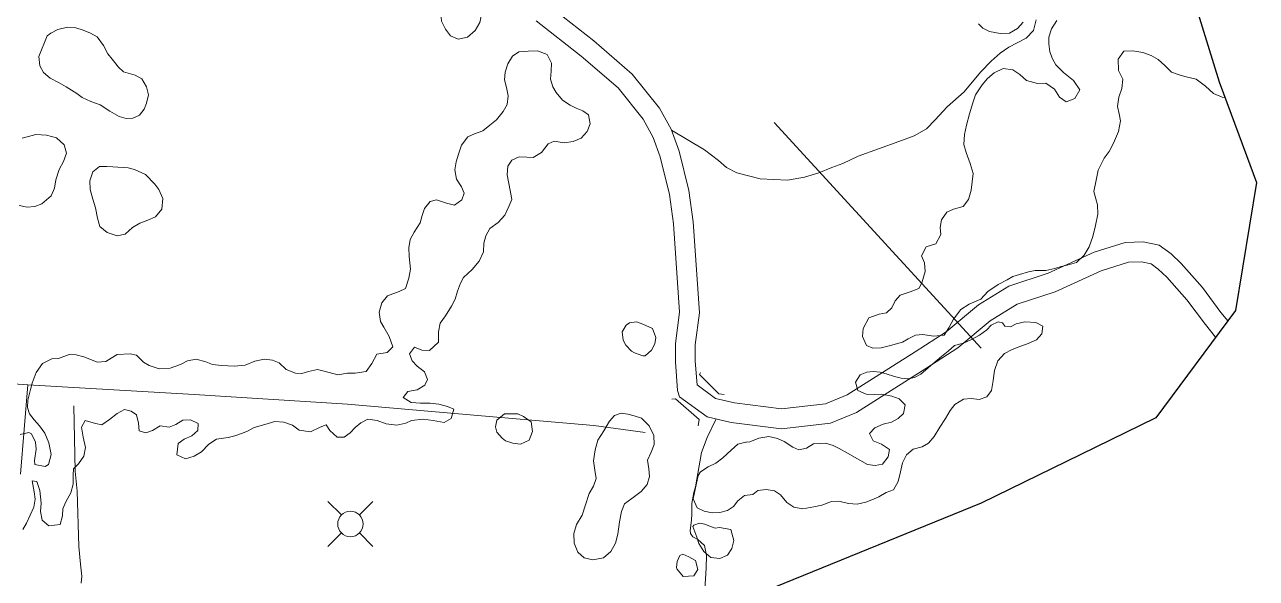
# Model space of a CAD drawing. Header units: metres. Extents: x 4652992 to 4879070, y 2074171 to 2309877.
# Drawn here: x 4654327.2 to 4654520.7, y 2309662.4 to 2309749.5 of the extents above; entities that cross this region are included whole.
import ezdxf

# ---------------------------------------------------------------- set-up
doc = ezdxf.new("R2010")
doc.units = ezdxf.units.M
doc.header["$MEASUREMENT"] = 0
doc.linetypes.add('DGN Style 3', pattern=[92.779933, 66.271381, -26.508552])
for name, color, linetype, lineweight in [('Level 13', 2, 'Continuous', 0), ('Level 15', 2, 'Continuous', 0), ('Level 20', 30, 'DGN Style 3', 0), ('Level 37', 3, 'Continuous', 0), ('Level 40', 1, 'Continuous', 0), ('Level 47', 6, 'Continuous', 0), ('Level 53', 5, 'Continuous', 0)]:
    doc.layers.add(name, color=color, linetype=linetype, lineweight=lineweight)
doc.layers.add('Limite', color=38, linetype='Continuous', lineweight=0, plot=False)

# ---------------------------------------------------------------- blocks, each defined once
blk = doc.blocks.new('MOLINO')
at = {"layer": 'Level 13'}
for p, q in [((-1.411425, 1.416938, -0.000029), (-3.52867, 3.542484, -0.000029)), ((3.542516, 3.52865, -0.000029), (1.41697, 1.411405, -0.000029)), ((-1.416958, -1.411457, -0.000029), (-3.542504, -3.528702, -0.000029)), ((3.528682, -3.542536, -0.000029), (1.411437, -1.41699, -0.000029))]:
    blk.add_line(p, q, dxfattribs=at)
blk.add_arc((0.000006, -0.000026, -0.000029), 2, 0, 359.999994, dxfattribs=at)

msp = doc.modelspace()

# ---------------------------------------------------------------- linework, layer by layer
at = {"layer": 'Level 15'}
msp.add_line((4654477.489598, 2309698.634123, 1279.075761), (4654444.982101, 2309734.11739, 1273.400761), dxfattribs=at)
at = {"layer": 'Level 20', "linetype": 'Continuous'}
for points in [[(4654428.850941, 2309732.889685, 1273.197248), (4654434.056062, 2309729.787678, 1272.959748), (4654436.245482, 2309728.146494, 1272.409748), (4654437.514416, 2309727.010751, 1271.922248), (4654439.130894, 2309726.177438, 1271.559748), (4654442.756409, 2309725.222897, 1271.197248), (4654447.092281, 2309725.049811, 1270.747248), (4654449.75377, 2309725.484155, 1270.522248), (4654451.979952, 2309726.209982, 1270.184748), (4654454.016247, 2309727.014309, 1269.784748), (4654455.776588, 2309727.678435, 1269.584748), (4654458.167666, 2309728.813428, 1269.472248), (4654464.579082, 2309731.119187, 1269.259748), (4654466.996737, 2309732.006756, 1269.147248), (4654468.92921, 2309733.108284, 1269.047248), (4654470.285574, 2309734.537197, 1268.872248), (4654472.181746, 2309736.550405, 1268.822248), (4654474.806823, 2309738.949287, 1268.797248), (4654477.394014, 2309742.019608, 1268.472248), (4654479.062523, 2309743.729897, 1268.172248), (4654480.474417, 2309745.024328, 1268.097248), (4654481.827612, 2309745.972755, 1267.909748), (4654484.587158, 2309747.374764, 1267.059748), (4654485.709412, 2309748.592644, 1266.659748), (4654486.164628, 2309750.251338, 1266.434748)], [(4654334.982241, 2309689.531129, 1285.889961), (4654335.159123, 2309679.275989, 1285.927461), (4654335.47494, 2309676.135456, 1285.989961), (4654335.72867, 2309667.449629, 1286.089961), (4654336.011613, 2309664.641133, 1286.102461), (4654336.202395, 2309662.73883, 1286.139961), (4654336.127885, 2309661.639704, 1286.177461)], [(4654435.850221, 2309687.481424, 1269.223471), (4654434.434481, 2309684.549099, 1269.535971), (4654433.579091, 2309682.214176, 1269.842221), (4654432.614797, 2309676.811929, 1270.229721), (4654432.382185, 2309675.90523, 1270.329721), (4654432.059165, 2309674.176348, 1270.529721), (4654432.062582, 2309672.545413, 1270.642221), (4654431.992394, 2309671.567145, 1270.742221), (4654431.790566, 2309669.958317, 1271.017221), (4654431.815671, 2309669.468938, 1271.104721), (4654432.222982, 2309668.942552, 1271.217221), (4654432.985012, 2309668.506907, 1271.317221), (4654434.012941, 2309667.580905, 1271.529721), (4654434.363808, 2309666.012377, 1271.792221), (4654434.315546, 2309664.062558, 1272.317221), (4654434.190502, 2309662.283235, 1272.579721), (4654434.009013, 2309659.461769, 1272.967221), (4654433.892032, 2309657.831323, 1273.329721), (4654433.909357, 2309656.488015, 1273.757092)]]:
    msp.add_polyline3d(points, dxfattribs=at)
at = {"layer": 'Level 37'}
for points in [[(4654295.473471, 2309694.128493, 1290.802461), (4654295.505275, 2309695.061132, 1290.802461), (4654319.389996, 2309693.416354, 1289.427461), (4654327.756215, 2309692.843419, 1288.064961), (4654326.594657, 2309678.805216, 1288.677461)], [(4654327.756215, 2309692.843419, 1288.277461), (4654353.880987, 2309691.311732, 1282.677461), (4654377.960744, 2309689.829875, 1277.152461), (4654400.213975, 2309687.871037, 1274.277461), (4654416.665742, 2309686.447857, 1273.527461), (4654424.730711, 2309685.335559, 1272.127461)]]:
    msp.add_polyline3d(points, dxfattribs=at)
at = {"layer": 'Level 40', "color": 3}
for points in [[(4654396.183752, 2309753.700496, 1282.644511), (4654397.435312, 2309753.143276, 1282.557011), (4654398.560489, 2309752.439802, 1282.382011), (4654398.977357, 2309751.05429, 1282.232011), (4654398.746658, 2309749.804204, 1282.207011), (4654398.014036, 2309748.563148, 1282.207011), (4654396.794496, 2309747.505787, 1282.207011), (4654395.321545, 2309747.197276, 1282.207011), (4654394.146377, 2309747.705262, 1282.207011), (4654393.351081, 2309748.77082, 1282.207011), (4654392.731438, 2309750.059311, 1282.207011), (4654392.634422, 2309751.303742, 1282.207011), (4654392.82227, 2309752.386267, 1282.194511), (4654393.2543, 2309753.495755, 1282.182011), (4654394.442386, 2309753.966172, 1282.182011), (4654395.161368, 2309754.110015, 1282.169511), (4654396.183752, 2309753.700496, 1282.644511)], [(4654515.82682, 2309738.024009, 1276.406768), (4654515.34197, 2309738.063387, 1276.332011), (4654513.986837, 2309738.677066, 1276.069511), (4654512.740596, 2309739.828564, 1275.694511), (4654511.263485, 2309740.890125, 1275.282011), (4654509.732218, 2309741.280827, 1275.044511), (4654508.757776, 2309741.529455, 1274.932011), (4654507.401698, 2309742.0243, 1274.844511), (4654506.363794, 2309743.063104, 1274.932011), (4654505.297104, 2309743.990178, 1274.994511), (4654504.221328, 2309744.651653, 1275.044511), (4654502.878699, 2309745.08353, 1275.119511), (4654501.353684, 2309745.38333, 1275.232011), (4654499.9372, 2309745.298217, 1275.494511), (4654499.027747, 2309744.071602, 1275.794511), (4654499.097098, 2309742.267792, 1276.357011), (4654499.755839, 2309740.908972, 1276.619511), (4654499.618743, 2309739.455522, 1276.932011), (4654499.119712, 2309738.09442, 1277.282011), (4654498.912541, 2309736.599314, 1277.807011), (4654499.18245, 2309735.458778, 1278.182011), (4654499.368835, 2309734.339552, 1278.444511), (4654499.055606, 2309732.663126, 1278.869511), (4654498.287831, 2309730.834759, 1279.507011), (4654497.601108, 2309729.551316, 1279.657011), (4654496.818358, 2309728.470985, 1279.994511), (4654495.861946, 2309726.601443, 1280.282011), (4654495.505538, 2309724.757422, 1280.532011), (4654495.207647, 2309723.255694, 1281.144511), (4654495.505397, 2309722.108054, 1281.969511), (4654495.762802, 2309721.14932, 1282.294511), (4654495.834988, 2309719.70201, 1282.457011), (4654495.485776, 2309717.885921, 1282.569511), (4654495.018948, 2309716.189148, 1282.607011), (4654494.447952, 2309714.548723, 1282.619511), (4654493.670509, 2309713.258658, 1282.607011), (4654492.454802, 2309712.110184, 1282.457011), (4654491.007642, 2309711.675674, 1282.044511), (4654490.064459, 2309711.469798, 1281.782011), (4654489.085292, 2309711.124259, 1281.519511), (4654487.646274, 2309710.836515, 1281.132011), (4654486.00706, 2309710.808231, 1280.757011), (4654484.945314, 2309710.602837, 1280.607011), (4654483.505351, 2309710.196259, 1280.119511), (4654482.477699, 2309709.892861, 1279.682011), (4654481.594559, 2309709.34421, 1279.482011), (4654480.166155, 2309708.636998, 1278.882011), (4654478.546278, 2309707.53211, 1278.507011), (4654477.427544, 2309706.299357, 1278.244511), (4654475.621866, 2309705.509794, 1277.844511), (4654474.318274, 2309704.711198, 1277.532011), (4654473.148219, 2309703.164084, 1277.119511), (4654472.419261, 2309701.83188, 1276.944511), (4654471.705642, 2309700.674373, 1276.769511), (4654470.002604, 2309700.51353, 1276.207011), (4654468.316794, 2309700.765052, 1275.432011), (4654467.193115, 2309700.664766, 1274.757011), (4654466.030618, 2309700.068319, 1274.569511), (4654465.134031, 2309699.582636, 1274.469511), (4654463.267363, 2309699.017015, 1274.182011), (4654461.806755, 2309698.645473, 1273.907011), (4654460.495384, 2309698.622846, 1273.532011), (4654459.508438, 2309699.053276, 1273.094511), (4654458.836249, 2309700.475065, 1272.619511), (4654458.95081, 2309701.725884, 1272.519511), (4654459.829005, 2309703.407003, 1272.482011), (4654461.486391, 2309703.966485, 1272.682011), (4654462.63166, 2309704.150568, 1272.932011), (4654463.461006, 2309704.951093, 1273.207011), (4654464.013831, 2309706.06032, 1273.269511), (4654464.753402, 2309706.973057, 1273.232011), (4654466.361357, 2309707.455846, 1273.119511), (4654467.683704, 2309707.981739, 1273.069511), (4654468.178956, 2309708.867507, 1272.982011), (4654468.702412, 2309710.668906, 1272.657011), (4654468.580795, 2309712.039523, 1272.107011), (4654468.150091, 2309713.13178, 1271.957011), (4654468.837759, 2309714.534057, 1272.044511), (4654470.390032, 2309715.031053, 1272.557011), (4654471.175617, 2309716.467884, 1272.719511), (4654471.052111, 2309717.600834, 1272.619511), (4654471.27084, 2309718.795306, 1272.069511), (4654472.089573, 2309720.015299, 1271.769511), (4654473.153208, 2309720.458359, 1271.744511), (4654474.663247, 2309720.906594, 1271.832011), (4654475.508876, 2309722.00065, 1271.794511), (4654475.945973, 2309723.46686, 1271.619511), (4654476.102769, 2309724.76644, 1271.419511), (4654476.231723, 2309726.073124, 1271.169511), (4654475.749116, 2309727.654922, 1270.707011), (4654475.128247, 2309729.391071, 1270.382011), (4654474.768563, 2309730.643819, 1270.219511), (4654474.878762, 2309732.223205, 1270.419511), (4654475.197298, 2309733.689897, 1270.469511), (4654475.685716, 2309735.470467, 1270.507011), (4654476.194778, 2309737.216001, 1270.519511), (4654476.629986, 2309738.444545, 1270.519511), (4654477.632993, 2309740.03428, 1270.444511), (4654478.477678, 2309741.009503, 1270.444511), (4654479.565736, 2309741.89286, 1270.532011), (4654480.959104, 2309742.579244, 1270.569511), (4654482.477867, 2309742.370344, 1270.594511), (4654483.567091, 2309741.645901, 1270.544511), (4654484.626584, 2309740.690894, 1270.569511), (4654486.352739, 2309740.250467, 1270.869511), (4654487.636269, 2309740.280198, 1271.007011), (4654489.030802, 2309739.358781, 1271.269511), (4654489.794656, 2309738.062447, 1271.469511), (4654490.863236, 2309737.373039, 1271.819511), (4654492.241265, 2309737.884725, 1271.894511), (4654492.977419, 2309739.244862, 1271.782011), (4654492.012425, 2309740.681823, 1271.269511), (4654491.229454, 2309741.328126, 1271.082011), (4654490.439286, 2309741.946497, 1270.907011), (4654489.214635, 2309743.181792, 1270.544511), (4654488.68507, 2309744.120662, 1270.357011), (4654488.282206, 2309745.205816, 1270.169511), (4654488.131804, 2309746.464703, 1269.982011), (4654488.112466, 2309747.541306, 1269.882011), (4654488.534225, 2309748.832818, 1270.007011), (4654489.402389, 2309750.129504, 1270.144511)], [(4654484.113725, 2309749.8714, 1270.269511), (4654483.206162, 2309748.882452, 1270.457011), (4654481.952001, 2309748.16055, 1270.744511), (4654480.487031, 2309748.117576, 1270.969511), (4654478.836258, 2309748.389926, 1271.432011), (4654477.787378, 2309748.925465, 1271.507011), (4654477.081679, 2309749.641358, 1271.507011)], [(4654329.441887, 2309744.459596, 1286.532011), (4654329.600621, 2309743.002418, 1286.332011), (4654330.190482, 2309741.966575, 1286.244511), (4654331.230867, 2309741.081488, 1286.119511), (4654332.631791, 2309740.340587, 1286.032011), (4654333.770408, 2309739.725599, 1285.982011), (4654335.418926, 2309738.685449, 1285.894511), (4654336.259943, 2309738.0578, 1285.857011), (4654337.626758, 2309737.41414, 1285.782011), (4654339.104737, 2309736.860194, 1285.707011), (4654340.594459, 2309735.890049, 1285.669511), (4654342.084776, 2309735.037811, 1285.644511), (4654343.183413, 2309734.728163, 1285.557011), (4654344.221487, 2309734.75862, 1285.419511), (4654345.254875, 2309735.232991, 1285.232011), (4654346.027738, 2309736.186997, 1285.132011), (4654346.385371, 2309737.12882, 1285.132011), (4654346.661857, 2309738.44551, 1285.144511), (4654346.370783, 2309739.729829, 1285.194511), (4654345.650363, 2309740.946536, 1285.269511), (4654344.601732, 2309741.568094, 1285.319511), (4654342.784392, 2309742.060997, 1285.507011), (4654341.97867, 2309742.82722, 1285.582011), (4654341.002409, 2309744.079648, 1285.732011), (4654340.273149, 2309744.914918, 1285.907011), (4654339.636249, 2309746.228388, 1286.069511), (4654338.598237, 2309747.585104, 1286.332011), (4654337.56313, 2309748.144184, 1286.432011), (4654336.416861, 2309748.61355, 1286.494511), (4654335.269998, 2309748.965009, 1286.582011), (4654333.983736, 2309749.115894, 1286.669511), (4654332.418083, 2309748.747726, 1286.807011), (4654331.356458, 2309748.162496, 1286.819511), (4654330.745358, 2309747.728023, 1286.819511), (4654329.441887, 2309744.459596, 1286.532011)], [(4654332.54236, 2309696.980816, 1289.194511), (4654334.230268, 2309697.610127, 1289.069511), (4654335.300098, 2309697.543545, 1288.944511), (4654336.541249, 2309697.227329, 1288.732011), (4654337.478401, 2309696.87086, 1288.607011), (4654338.601574, 2309696.43757, 1288.532011), (4654339.976009, 2309696.528792, 1288.157011), (4654340.814129, 2309697.050919, 1287.994511), (4654341.776667, 2309697.6002, 1287.844511), (4654343.807216, 2309697.730245, 1287.519511), (4654344.807183, 2309697.504903, 1287.407011), (4654345.885649, 2309696.435623, 1287.407011), (4654346.801053, 2309695.87871, 1287.307011), (4654348.372571, 2309695.360619, 1287.157011), (4654350.099121, 2309695.45041, 1286.794511), (4654351.724819, 2309696.066144, 1286.519511), (4654352.811776, 2309696.642579, 1286.282011), (4654354.193865, 2309696.878984, 1285.982011), (4654355.70378, 2309696.464867, 1285.669511), (4654356.716628, 2309696.059685, 1285.669511), (4654358.172594, 2309695.894724, 1285.744511), (4654360.139721, 2309695.77609, 1286.257011), (4654361.85983, 2309695.955802, 1286.432011), (4654363.402785, 2309696.592617, 1286.369511), (4654364.85413, 2309696.87023, 1286.257011), (4654366.144609, 2309696.747431, 1286.069511), (4654367.205573, 2309696.300564, 1285.769511), (4654368.291085, 2309695.258915, 1285.257011), (4654369.758719, 2309694.679012, 1284.369511), (4654370.773387, 2309694.626484, 1283.982011), (4654371.824502, 2309694.947212, 1283.607011), (4654373.220685, 2309695.238879, 1283.019511), (4654374.303396, 2309694.992456, 1282.357011), (4654376.447677, 2309694.416718, 1281.669511), (4654377.926604, 2309694.687303, 1281.532011), (4654379.134946, 2309694.703137, 1281.444511), (4654380.89673, 2309694.931083, 1280.869511), (4654381.773117, 2309696.179121, 1280.394511), (4654382.567974, 2309697.683341, 1279.732011), (4654384.184805, 2309697.918791, 1279.369511), (4654385.059373, 2309698.814175, 1279.244511), (4654384.47396, 2309700.434645, 1279.169511), (4654383.673732, 2309701.903859, 1279.019511), (4654383.112261, 2309702.811995, 1278.869511), (4654382.933518, 2309704.299428, 1278.919511), (4654383.334585, 2309705.756844, 1278.982011), (4654384.258481, 2309706.845645, 1279.032011), (4654386.077853, 2309707.529742, 1279.057011), (4654387.046832, 2309707.989103, 1279.107011), (4654387.610391, 2309709.609282, 1279.069511), (4654387.829371, 2309711.048246, 1278.969511), (4654387.624102, 2309713.043807, 1278.919511), (4654387.583212, 2309714.399544, 1278.894511), (4654387.801471, 2309715.719108, 1278.894511), (4654388.446139, 2309716.840276, 1278.882011), (4654389.387294, 2309718.304399, 1278.894511), (4654389.681643, 2309719.455086, 1278.894511), (4654390.052803, 2309720.556295, 1278.894511), (4654390.942983, 2309721.704559, 1278.794511), (4654391.953745, 2309721.925207, 1278.619511), (4654393.528018, 2309721.434171, 1278.582011), (4654394.78069, 2309721.084917, 1278.407011), (4654395.893403, 2309721.937282, 1278.332011), (4654396.257384, 2309723.010425, 1278.294511), (4654395.877652, 2309723.974214, 1278.369511), (4654395.050693, 2309725.171603, 1278.407011), (4654394.828184, 2309726.633433, 1278.432011), (4654395.032085, 2309727.896867, 1278.469511), (4654395.403965, 2309729.117476, 1278.632011), (4654395.882094, 2309730.520268, 1278.694511), (4654396.871343, 2309731.82265, 1278.707011), (4654397.925901, 2309732.331091, 1278.694511), (4654399.211611, 2309732.810497, 1278.744511), (4654400.324324, 2309733.662862, 1278.769511), (4654401.373864, 2309734.501436, 1278.769511), (4654402.398288, 2309735.824747, 1278.794511), (4654403.035777, 2309736.917849, 1278.857011), (4654403.212401, 2309738.30782, 1278.982011), (4654402.953996, 2309739.629323, 1279.044511), (4654402.603702, 2309740.824773, 1279.119511), (4654402.702074, 2309742.025423, 1279.182011), (4654403.158665, 2309743.344018, 1279.207011), (4654403.880865, 2309744.535108, 1279.182011), (4654404.887329, 2309745.205289, 1279.069511), (4654406.318041, 2309745.318874, 1278.932011), (4654407.797568, 2309745.390118, 1278.894511), (4654409.315128, 2309744.793958, 1278.669511), (4654410.015021, 2309743.449589, 1278.444511), (4654409.958283, 2309742.178533, 1278.332011), (4654409.845552, 2309740.921752, 1278.132011), (4654410.195846, 2309739.726302, 1277.932011), (4654410.744279, 2309738.839088, 1277.707011), (4654411.746397, 2309737.62694, 1277.132011), (4654412.912197, 2309736.8215, 1276.719511), (4654413.897819, 2309736.360952, 1276.432011), (4654414.946615, 2309735.914196, 1276.144511), (4654415.805172, 2309735.306668, 1275.919511), (4654416.062856, 2309733.865765, 1275.707011), (4654415.586168, 2309732.701772, 1275.619511), (4654414.661533, 2309731.65198, 1275.594511), (4654413.417457, 2309731.102168, 1275.569511), (4654411.965207, 2309730.904386, 1275.557011), (4654410.396672, 2309731.184688, 1275.707011), (4654409.482818, 2309730.759959, 1275.919511), (4654408.444035, 2309729.380518, 1276.407011), (4654407.135346, 2309728.578115, 1276.694511), (4654406.133204, 2309728.624332, 1276.844511), (4654404.899909, 2309728.699584, 1276.969511), (4654403.747002, 2309728.156425, 1277.044511), (4654403.159768, 2309727.259781, 1276.869511), (4654403.011141, 2309725.862673, 1276.557011), (4654403.23581, 2309724.759041, 1276.332011), (4654403.569585, 2309723.149261, 1276.144511), (4654403.779897, 2309721.989498, 1276.132011), (4654403.28957, 2309720.888774, 1276.132011), (4654402.671458, 2309719.521669, 1276.157011), (4654401.626936, 2309718.352961, 1276.194511), (4654400.324706, 2309717.459225, 1276.232011), (4654399.665679, 2309716.281926, 1276.307011), (4654399.364151, 2309715.103174, 1276.394511), (4654399.313872, 2309713.740784, 1276.619511), (4654398.611049, 2309712.275692, 1276.807011), (4654397.537811, 2309710.994722, 1276.907011), (4654396.170247, 2309709.728996, 1277.044511), (4654395.702178, 2309708.831868, 1277.044511), (4654395.231949, 2309707.576541, 1277.044511), (4654394.84571, 2309706.299802, 1277.044511), (4654394.29939, 2309705.213352, 1276.982011), (4654393.371874, 2309703.685961, 1276.982011), (4654392.509691, 2309702.530559, 1277.032011), (4654392.256256, 2309701.190067, 1277.032011), (4654392.25335, 2309699.546537, 1277.032011), (4654390.815435, 2309698.238955, 1277.232011), (4654389.610136, 2309698.307069, 1277.382011), (4654388.470172, 2309698.747173, 1277.407011), (4654387.699879, 2309697.717824, 1277.232011), (4654388.106887, 2309696.627498, 1277.207011), (4654388.900831, 2309695.76738, 1277.207011), (4654390.07309, 2309694.870606, 1277.194511), (4654390.521733, 2309693.709874, 1277.194511), (4654390.074482, 2309692.777543, 1277.194511), (4654388.906497, 2309692.058853, 1277.119511), (4654387.439888, 2309691.80494, 1276.957011), (4654386.691133, 2309690.859788, 1276.557011), (4654387.948102, 2309690.061001, 1276.407011), (4654389.419729, 2309689.98478, 1276.344511), (4654390.912894, 2309689.992756, 1276.332011), (4654392.292631, 2309689.790482, 1276.244511), (4654393.636472, 2309689.447881, 1276.082011), (4654394.636453, 2309689.043465, 1275.969511), (4654394.227956, 2309687.563129, 1276.107011), (4654393.137502, 2309686.914361, 1276.219511), (4654391.428983, 2309687.23035, 1276.282011), (4654389.84609, 2309687.45452, 1276.432011), (4654388.008345, 2309687.26533, 1276.769511), (4654387.115309, 2309686.805398, 1276.832011), (4654385.725511, 2309686.502008, 1276.994511), (4654384.044269, 2309686.69146, 1277.269511), (4654382.60352, 2309687.238142, 1277.419511), (4654381.139793, 2309687.461828, 1277.469511), (4654380.063697, 2309686.86919, 1277.607011), (4654379.134043, 2309686.149531, 1277.782011), (4654378.378829, 2309685.295713, 1277.919511), (4654377.428358, 2309684.611257, 1278.032011), (4654376.320688, 2309684.59469, 1278.169511), (4654375.191505, 2309685.659857, 1278.594511), (4654374.622255, 2309686.582274, 1279.132011), (4654373.652407, 2309686.171821, 1279.594511), (4654372.154921, 2309685.447447, 1280.157011), (4654370.37605, 2309685.72158, 1280.757011), (4654369.29424, 2309686.505608, 1281.257011), (4654367.95112, 2309686.967608, 1281.557011), (4654366.514669, 2309687.064757, 1281.919511), (4654364.969808, 2309686.621523, 1282.269511), (4654363.291424, 2309686.122643, 1282.544511), (4654362.229687, 2309685.586137, 1282.757011), (4654361.295015, 2309685.196611, 1283.132011), (4654360.241177, 2309684.80757, 1283.407011), (4654359.223236, 2309684.558856, 1283.582011), (4654357.363953, 2309684.285469, 1283.632011), (4654356.188789, 2309683.538714, 1283.719511), (4654355.038739, 2309682.307222, 1283.944511), (4654353.849937, 2309681.623735, 1284.069511), (4654352.487415, 2309681.193807, 1284.232011), (4654351.131377, 2309681.838476, 1284.294511), (4654351.373334, 2309683.600437, 1284.269511), (4654352.267812, 2309684.299168, 1284.269511), (4654353.476712, 2309684.828052, 1284.369511), (4654354.435082, 2309685.659973, 1284.532011), (4654354.511917, 2309686.776426, 1284.719511), (4654353.281504, 2309687.329277, 1284.982011), (4654352.082664, 2309687.306057, 1285.107011), (4654350.985031, 2309686.629223, 1285.169511), (4654349.924014, 2309686.212116, 1285.282011), (4654348.537097, 2309686.386324, 1285.469511), (4654347.305939, 2309685.653844, 1285.669511), (4654346.287278, 2309685.28573, 1286.082011), (4654345.209765, 2309685.620225, 1286.569511), (4654345.132979, 2309686.835634, 1286.882011), (4654344.776225, 2309688.122419, 1287.332011), (4654343.966482, 2309688.687606, 1287.594511), (4654342.909787, 2309688.986897, 1287.857011), (4654341.76334, 2309688.352404, 1288.094511), (4654340.565917, 2309687.402052, 1288.294511), (4654339.362035, 2309686.543034, 1288.469511), (4654338.339796, 2309686.743854, 1288.619511), (4654336.737526, 2309687.242027, 1288.744511), (4654336.142392, 2309686.197918, 1288.719511), (4654336.420174, 2309684.602413, 1288.707011), (4654336.789125, 2309683.013561, 1288.632011), (4654336.549328, 2309681.609799, 1288.794511), (4654335.679966, 2309680.426332, 1288.807011), (4654334.918293, 2309679.663848, 1288.794511), (4654334.834999, 2309678.638729, 1288.744511), (4654334.861531, 2309677.226861, 1288.794511), (4654334.509747, 2309675.851649, 1288.907011), (4654333.709296, 2309674.471239, 1289.082011), (4654333.239787, 2309673.335311, 1289.232011), (4654333.170132, 2309672.246924, 1289.369511), (4654332.790351, 2309670.87885, 1289.532011), (4654331.015779, 2309670.70345, 1289.582011), (4654329.990683, 2309671.592602, 1289.569511), (4654329.732278, 2309672.914105, 1289.457011), (4654329.803374, 2309674.241292, 1289.344511), (4654329.598105, 2309676.236853, 1289.207011), (4654329.130085, 2309677.671587, 1289.132011), (4654328.429448, 2309677.730625, 1289.044511), (4654328.734506, 2309676.008583, 1289.069511), (4654328.888824, 2309674.863095, 1289.244511), (4654328.684923, 2309673.599661, 1289.419511), (4654328.095528, 2309672.344819, 1289.557011), (4654327.541309, 2309671.110904, 1289.644511), (4654326.925357, 2309670.101999, 1289.694511)], [(4654328.997066, 2309732.196153, 1289.719511), (4654330.674145, 2309732.092471, 1289.507011), (4654332.211582, 2309731.671102, 1289.344511), (4654333.462696, 2309730.586711, 1289.319511), (4654333.78081, 2309729.298556, 1289.307011), (4654333.325524, 2309727.972035, 1289.369511), (4654332.649599, 2309726.70176, 1289.432011), (4654332.151492, 2309725.09175, 1289.519511), (4654331.910386, 2309723.798951, 1289.582011), (4654331.421061, 2309722.569429, 1289.657011), (4654329.923616, 2309721.302495, 1289.757011), (4654328.816935, 2309720.878042, 1289.844511), (4654327.642755, 2309720.765202, 1289.932011), (4654326.359997, 2309721.033326, 1290.094511)], [(4654326.826525, 2309731.630736, 1289.744511), (4654327.828766, 2309731.87573, 1289.732011), (4654328.997066, 2309732.196153, 1289.719511)], [(4654343.476587, 2309726.957475, 1285.494511), (4654344.48171, 2309726.730866, 1285.457011), (4654346.226425, 2309725.931041, 1285.357011), (4654347.703755, 2309724.42997, 1285.319511), (4654348.309963, 2309723.565236, 1285.319511), (4654348.927255, 2309722.165015, 1285.344511), (4654348.786463, 2309720.454957, 1285.382011), (4654347.773932, 2309719.263023, 1285.419511), (4654346.577509, 2309718.7394, 1285.457011), (4654345.305002, 2309718.264764, 1285.469511), (4654344.184047, 2309717.573943, 1285.532011), (4654343.005793, 2309716.542621, 1285.632011), (4654341.789968, 2309716.290275, 1285.707011), (4654340.17555, 2309716.790558, 1285.732011), (4654339.035514, 2309717.76177, 1285.719511), (4654338.653562, 2309719.042819, 1285.644511), (4654338.335994, 2309720.692157, 1285.569511), (4654337.91985, 2309722.070699, 1285.519511), (4654337.539133, 2309723.588172, 1285.469511), (4654337.490477, 2309724.902635, 1285.432011), (4654337.942075, 2309726.326324, 1285.394511), (4654339.015286, 2309727.177275, 1285.394511), (4654340.167345, 2309727.179544, 1285.394511), (4654341.097001, 2309727.120134, 1285.394511), (4654343.476587, 2309726.957475, 1285.494511)], [(4654424.33437, 2309702.396645, 1274.119511), (4654425.891624, 2309701.699729, 1274.144511), (4654426.375046, 2309700.316593, 1274.194511), (4654426.234749, 2309699.302425, 1274.144511), (4654425.707573, 2309698.296877, 1274.144511), (4654424.702801, 2309697.413066, 1274.132011), (4654424.344016, 2309697.414524, 1274.132011), (4654423.024386, 2309697.870883, 1274.119511), (4654422.554792, 2309698.14057, 1274.107011), (4654421.660485, 2309699.088476, 1274.082011), (4654421.25743, 2309699.851167, 1274.082011), (4654421.125573, 2309701.204687, 1274.019511), (4654421.723375, 2309702.252229, 1273.994511), (4654422.232198, 2309702.6025, 1273.982011), (4654423.351867, 2309702.767072, 1273.944511), (4654424.33437, 2309702.396645, 1274.119511)], [(4654432.577766, 2309676.391401, 1273.469511), (4654432.26535, 2309674.940253, 1273.694511), (4654432.882685, 2309673.492379, 1274.157011), (4654434.006167, 2309672.966073, 1274.494511), (4654435.237292, 2309672.742505, 1274.807011), (4654436.449098, 2309672.793986, 1275.094511), (4654437.662481, 2309673.085181, 1275.407011), (4654438.575279, 2309673.723074, 1275.869511), (4654439.28554, 2309674.622661, 1276.282011), (4654440.333319, 2309675.436271, 1276.919511), (4654441.630293, 2309675.586114, 1277.182011), (4654442.395229, 2309676.231659, 1277.494511), (4654443.699432, 2309676.409676, 1278.082011), (4654445.050292, 2309676.18562, 1278.732011), (4654445.968871, 2309675.561439, 1279.119511), (4654446.982343, 2309674.372827, 1279.857011), (4654448.047995, 2309673.621137, 1280.507011), (4654449.511361, 2309673.368423, 1281.007011), (4654451.203683, 2309673.657672, 1281.019511), (4654452.445193, 2309673.941702, 1281.194511), (4654453.991231, 2309674.478315, 1281.507011), (4654455.118657, 2309674.551291, 1281.694511), (4654456.680072, 2309674.213571, 1282.082011), (4654457.996365, 2309674.088364, 1282.294511), (4654459.392965, 2309674.392916, 1282.782011), (4654460.332312, 2309674.783931, 1283.007011), (4654461.441206, 2309675.251814, 1283.257011), (4654462.572576, 2309675.924073, 1283.494511), (4654463.730495, 2309676.349453, 1283.494511), (4654464.485707, 2309677.657791, 1283.557011), (4654464.812581, 2309679.165284, 1283.794511), (4654465.117769, 2309680.588259, 1283.782011), (4654465.774143, 2309681.861745, 1283.494511), (4654466.83638, 2309682.7317, 1283.357011), (4654468.254666, 2309683.12077, 1283.357011), (4654469.237386, 2309683.680823, 1283.494511), (4654470.138881, 2309684.741796, 1283.732011), (4654471.021845, 2309686.197677, 1283.769511), (4654471.875894, 2309687.540865, 1283.819511), (4654472.616648, 2309688.792857, 1283.694511), (4654473.341367, 2309689.74879, 1283.669511), (4654474.727453, 2309690.596278, 1283.682011), (4654475.946487, 2309690.675932, 1283.832011), (4654477.206528, 2309690.565055, 1284.057011), (4654478.413471, 2309690.947933, 1284.382011), (4654479.124521, 2309691.967377, 1284.469511), (4654479.402371, 2309693.517373, 1284.344511), (4654479.595842, 2309695.088863, 1283.994511), (4654480.141288, 2309696.630721, 1284.007011), (4654481.148849, 2309697.754719, 1283.994511), (4654482.364599, 2309698.405483, 1283.957011), (4654483.296717, 2309698.768325, 1283.944511), (4654484.885339, 2309699.354119, 1284.007011), (4654486.199137, 2309699.919878, 1284.257011), (4654487.015464, 2309700.882489, 1284.457011), (4654487.171213, 2309702.073402, 1284.469511), (4654486.090315, 2309702.648889, 1283.994511), (4654484.351335, 2309702.761712, 1283.557011), (4654482.982862, 2309702.449996, 1283.219511), (4654482.113437, 2309701.98114, 1282.907011), (4654481.205372, 2309702.062385, 1282.132011), (4654480.835654, 2309702.606781, 1281.219511), (4654480.160618, 2309702.778736, 1280.082011), (4654479.08629, 2309702.212005, 1279.632011), (4654478.370377, 2309701.523958, 1279.294511), (4654477.216532, 2309700.647324, 1278.882011), (4654475.859362, 2309699.912528, 1278.594511), (4654474.73601, 2309699.388299, 1278.332011), (4654473.296826, 2309699.034567, 1278.007011), (4654472.318969, 2309698.143117, 1277.569511), (4654471.263961, 2309697.301335, 1277.207011), (4654470.272435, 2309696.473396, 1277.082011), (4654469.188511, 2309695.518923, 1277.032011), (4654468.033878, 2309694.522433, 1276.782011), (4654467.03026, 2309693.997717, 1276.719511), (4654465.958298, 2309693.790555, 1276.607011), (4654464.937727, 2309693.900459, 1276.457011), (4654463.897047, 2309694.165558, 1276.257011), (4654462.568662, 2309694.593988, 1276.007011), (4654461.61959, 2309694.865765, 1275.807011), (4654460.528308, 2309694.933654, 1275.644511), (4654459.541515, 2309694.824853, 1275.519511), (4654458.51056, 2309694.427159, 1275.382011), (4654457.735239, 2309693.274016, 1275.244511), (4654458.149248, 2309691.967979, 1275.607011), (4654459.434261, 2309691.370512, 1276.069511), (4654460.744114, 2309691.336988, 1276.432011), (4654461.920565, 2309691.367462, 1276.694511), (4654463.461081, 2309691.06508, 1277.007011), (4654464.60625, 2309690.623293, 1277.169511), (4654465.572276, 2309689.716896, 1277.419511), (4654465.309672, 2309688.343102, 1277.619511), (4654464.445109, 2309687.54285, 1277.632011), (4654463.434263, 2309686.989962, 1277.632011), (4654462.093916, 2309686.67108, 1277.594511), (4654460.808245, 2309686.098157, 1277.557011), (4654459.97102, 2309685.170883, 1277.582011), (4654460.520011, 2309684.040562, 1277.919511), (4654461.819481, 2309683.49944, 1278.307011), (4654463.110144, 2309682.690433, 1278.757011), (4654462.905371, 2309681.542022, 1278.857011), (4654462.003087, 2309680.361193, 1278.969511), (4654460.867644, 2309680.140187, 1278.869511), (4654459.629289, 2309680.335583, 1278.619511), (4654456.485433, 2309682.096895, 1276.957011), (4654455.208438, 2309682.842392, 1276.382011), (4654454.274612, 2309683.290371, 1275.994511), (4654453.051505, 2309683.661969, 1275.044511), (4654451.170315, 2309683.570904, 1274.807011), (4654450.038945, 2309682.898645, 1274.782011), (4654448.860917, 2309682.628459, 1274.769511), (4654447.891736, 2309683.05543, 1274.757011), (4654446.566506, 2309683.963286, 1274.607011), (4654445.512946, 2309684.411752, 1274.507011), (4654444.148417, 2309684.699318, 1274.307011), (4654442.583059, 2309684.437755, 1273.982011), (4654441.156755, 2309683.900656, 1273.769511), (4654440.628003, 2309683.825248, 1273.769511), (4654440.515497, 2309683.853907, 1273.282011), (4654439.294885, 2309683.534539, 1273.069511), (4654438.239088, 2309682.572901, 1272.982011), (4654436.942245, 2309681.372522, 1273.082011), (4654435.802857, 2309680.552235, 1273.207011), (4654434.594337, 2309679.929644, 1273.319511), (4654433.405925, 2309679.151859, 1273.482011), (4654433.029108, 2309678.617546, 1273.482011), (4654432.577766, 2309676.391401, 1273.469511)], [(4654326.538736, 2309685.028896, 1289.944511), (4654327.87254, 2309685.346562, 1289.857011), (4654328.29177, 2309685.120099, 1289.832011), (4654328.922032, 2309683.853273, 1289.769511), (4654329.055532, 2309682.742989, 1289.782011), (4654328.778398, 2309680.9601, 1289.769511), (4654328.823611, 2309680.320761, 1289.757011), (4654330.476136, 2309680.019047, 1289.744511), (4654330.975778, 2309680.340105, 1289.757011), (4654331.405813, 2309681.904637, 1289.669511), (4654331.038303, 2309683.732289, 1289.557011), (4654330.388665, 2309685.273117, 1289.532011), (4654329.540168, 2309686.386309, 1289.544511), (4654328.739766, 2309687.337761, 1289.569511), (4654328.002536, 2309688.303003, 1289.644511), (4654327.65798, 2309689.28772, 1289.657011), (4654327.749173, 2309690.460304, 1289.632011), (4654328.172749, 2309692.116171, 1289.544511), (4654328.424023, 2309693.098464, 1289.407011), (4654329.029938, 2309694.767637, 1289.344511), (4654330.047903, 2309696.182282, 1289.169511), (4654331.517393, 2309696.913793, 1289.094511), (4654332.54236, 2309696.980816, 1289.194511)], [(4654404.696762, 2309688.293636, 1276.657011), (4654405.604952, 2309687.883075, 1276.557011), (4654406.790726, 2309687.04347, 1276.332011), (4654406.998578, 2309685.527384, 1276.207011), (4654406.49262, 2309684.133453, 1276.157011), (4654405.136627, 2309683.493583, 1276.119511), (4654403.904855, 2309683.687994, 1276.094511), (4654402.772106, 2309684.036332, 1276.057011), (4654402.249165, 2309684.438313, 1276.057011), (4654401.400595, 2309685.430878, 1276.044511), (4654401.223501, 2309686.252353, 1276.044511), (4654401.425945, 2309687.275722, 1276.032011), (4654402.609091, 2309688.28809, 1276.032011), (4654404.696762, 2309688.293636, 1276.657011)], [(4654421.995742, 2309688.251092, 1274.369511), (4654422.978564, 2309688.000668, 1274.094511), (4654424.164396, 2309687.608601, 1273.807011), (4654425.352077, 2309686.406826, 1273.782011), (4654426.073746, 2309684.904187, 1273.744511), (4654426.148794, 2309683.446421, 1273.707011), (4654425.634915, 2309682.258602, 1273.682011), (4654425.106613, 2309681.014514, 1273.669511), (4654425.29475, 2309679.647819, 1273.594511), (4654425.406623, 2309678.450416, 1273.594511), (4654425.025936, 2309677.198687, 1273.657011), (4654424.076424, 2309676.061924, 1273.719511), (4654422.635118, 2309674.990527, 1273.769511), (4654421.490574, 2309674.143232, 1273.819511), (4654420.997564, 2309672.920124, 1274.032011), (4654420.69882, 2309671.287855, 1274.307011), (4654420.419413, 2309669.380913, 1274.519511), (4654420.051617, 2309667.946069, 1274.732011), (4654419.297903, 2309666.639529, 1274.969511), (4654418.180674, 2309665.665388, 1275.007011), (4654416.504896, 2309665.313113, 1275.007011), (4654415.149814, 2309665.628418, 1275.019511), (4654414.157165, 2309666.540725, 1275.019511), (4654413.561476, 2309667.95132, 1275.019511), (4654413.500851, 2309669.465354, 1275.019511), (4654413.924809, 2309670.885888, 1274.944511), (4654414.841327, 2309672.360748, 1274.832011), (4654415.351059, 2309673.9992, 1274.719511), (4654415.924929, 2309675.771168, 1274.507011), (4654416.607292, 2309676.916058, 1274.332011), (4654417.001637, 2309678.104363, 1274.194511), (4654416.806288, 2309679.442923, 1274.069511), (4654416.576413, 2309680.880196, 1274.057011), (4654416.840631, 2309682.611177, 1274.057011), (4654417.258143, 2309684.123269, 1273.969511), (4654418.209953, 2309685.619107, 1273.832011), (4654419.133683, 2309687.122101, 1273.719511), (4654419.898755, 2309688.006142, 1273.669511), (4654420.9207, 2309688.375156, 1273.657011), (4654421.995742, 2309688.251092, 1274.369511)], [(4654432.810127, 2309668.888654, 1274.619511), (4654433.127666, 2309667.907336, 1274.769511), (4654433.936235, 2309666.620848, 1274.982011), (4654435.021995, 2309665.713965, 1275.219511), (4654436.443566, 2309665.531925, 1275.444511), (4654437.658527, 2309666.062833, 1275.544511), (4654438.348679, 2309667.117614, 1275.594511), (4654438.666747, 2309668.357222, 1275.594511), (4654438.185182, 2309670.100668, 1275.469511), (4654436.384298, 2309670.43936, 1275.307011), (4654435.693227, 2309670.315258, 1275.094511), (4654434.463679, 2309670.778539, 1274.832011), (4654434.112492, 2309670.928028, 1274.782011), (4654433.261469, 2309671.1148, 1274.594511), (4654432.371935, 2309670.801138, 1274.344511), (4654432.229725, 2309670.597249, 1274.282011), (4654432.810127, 2309668.888654, 1274.619511)], [(4654431.591854, 2309665.777499, 1274.875761), (4654432.622942, 2309665.244927, 1274.907011), (4654433.000521, 2309663.799148, 1274.957011), (4654432.353447, 2309662.794328, 1274.957011), (4654430.663597, 2309662.68495, 1274.932011), (4654429.679395, 2309663.925363, 1274.669511), (4654429.627979, 2309664.133402, 1274.625761), (4654429.757145, 2309665.045218, 1274.550761), (4654430.168149, 2309666.005204, 1274.350761), (4654430.641076, 2309666.214635, 1274.288261), (4654431.591854, 2309665.777499, 1274.875761)]]:
    msp.add_polyline3d(points, dxfattribs=at)
at = {"layer": 'Level 47'}
for points in [[(4654433.395158, 2309694.781299, 1269.316753), (4654433.262499, 2309694.498642, 1269.266753), (4654436.314399, 2309691.445425, 1269.266753), (4654437.13033, 2309691.34299, 1269.266753)], [(4654433.057382, 2309686.428398, 1269.454253), (4654433.187536, 2309687.404894, 1269.348003), (4654429.465293, 2309690.659073, 1269.341753), (4654428.924043, 2309690.601094, 1269.341753)]]:
    msp.add_polyline3d(points, dxfattribs=at)
at = {"layer": 'Level 53', "color": 212}
for points in [[(4654409.424541, 2309752.578323, 1276.779077), (4654416.631033, 2309746.938786, 1275.241577), (4654422.695282, 2309741.701687, 1274.141577), (4654426.979981, 2309736.379347, 1273.441577), (4654428.797363, 2309733.037527, 1273.216577), (4654430.044758, 2309729.595535, 1272.766577), (4654431.58412, 2309723.396994, 1271.879077), (4654432.276121, 2309718.484609, 1271.579077), (4654433.244798, 2309704.195283, 1270.491577), (4654432.590412, 2309699.119601, 1270.066577), (4654432.579446, 2309696.592486, 1269.479077), (4654432.859681, 2309692.825488, 1269.241577), (4654435.773756, 2309690.688333, 1268.879077), (4654438.768609, 2309689.99542, 1269.654077), (4654446.138713, 2309689.056032, 1270.116577), (4654453.04903, 2309689.870742, 1270.816577), (4654456.459793, 2309691.267731, 1271.016577), (4654467.110923, 2309698.029933, 1272.816577), (4654471.990314, 2309701.165421, 1274.104077), (4654477.081498, 2309705.432372, 1275.466577), (4654481.829403, 2309708.367091, 1276.716577), (4654488.016009, 2309710.396633, 1277.729077), (4654495.259185, 2309713.693431, 1278.991577), (4654500.140604, 2309715.207597, 1279.854077), (4654502.940486, 2309715.311533, 1280.116577), (4654505.481978, 2309714.814943, 1280.504077), (4654507.325758, 2309713.436403, 1280.791577), (4654508.928167, 2309711.948081, 1281.016577), (4654512.253927, 2309708.148747, 1281.616577), (4654515.176177, 2309704.22471, 1281.579077), (4654516.243402, 2309702.91011, 1281.444401)], [(4654407.579374, 2309750.076823, 1276.835826), (4654414.657018, 2309744.538119, 1275.298326), (4654420.451452, 2309739.534032, 1274.198326), (4654424.384124, 2309734.648971, 1273.498326), (4654425.95591, 2309731.758755, 1273.273326), (4654427.068297, 2309728.689298, 1272.823326), (4654428.529803, 2309722.804256, 1271.935826), (4654429.183695, 2309718.162404, 1271.635826), (4654430.124125, 2309704.289762, 1270.548326), (4654429.484141, 2309699.325783, 1270.123326), (4654429.471808, 2309696.483805, 1269.535826), (4654429.806665, 2309691.982566, 1269.298326), (4654430.115033, 2309690.985209, 1269.198326), (4654434.451185, 2309687.805116, 1268.935826), (4654438.220601, 2309686.932994, 1269.710826), (4654446.123969, 2309685.925636, 1270.173326), (4654453.834137, 2309686.834647, 1270.873326), (4654457.892503, 2309688.496883, 1271.073326), (4654468.783488, 2309695.411365, 1272.873326), (4654473.835458, 2309698.657752, 1274.160826), (4654478.905678, 2309702.907133, 1275.523326), (4654483.148881, 2309705.529891, 1276.773326), (4654489.147289, 2309707.497694, 1277.785826), (4654496.36746, 2309710.784021, 1279.048326), (4654500.667609, 2309712.117883, 1279.910826), (4654502.696986, 2309712.193216, 1280.173326), (4654504.189714, 2309711.901548, 1280.560826), (4654505.332558, 2309711.047077, 1280.848326), (4654506.695978, 2309709.780728, 1281.073326), (4654509.835173, 2309706.194526, 1281.673326), (4654512.722946, 2309702.316785, 1281.635826), (4654514.337238, 2309700.328311, 1281.439797)]]:
    msp.add_polyline3d(points, dxfattribs=at)
at = {"layer": 'Limite', "color": 5, "linetype": 'Continuous', "lineweight": 30}
msp.add_polyline3d([(4654506.882941, 2309766.502277, 1273.573241), (4654514.916244, 2309740.501811, 1272.142973), (4654519.17265, 2309728.919558, 1275.933555), (4654520.736325, 2309724.664486, 1276.936317), (4654517.447663, 2309704.541218, 1281.145075), (4654504.967207, 2309687.637098, 1286.494478), (4654495.39105, 2309682.969826, 1287.892609), (4654477.506121, 2309674.25314, 1287.178649), (4654431.840594, 2309655.64502, 1274.096254)], dxfattribs=at)

# ---------------------------------------------------------------- block references
at = {"layer": 'Level 13'}
msp.add_blockref('MOLINO', (4654378.4098, 2309670.97065, 1272.75475), dxfattribs=at)

doc.saveas('drawing.dxf')
